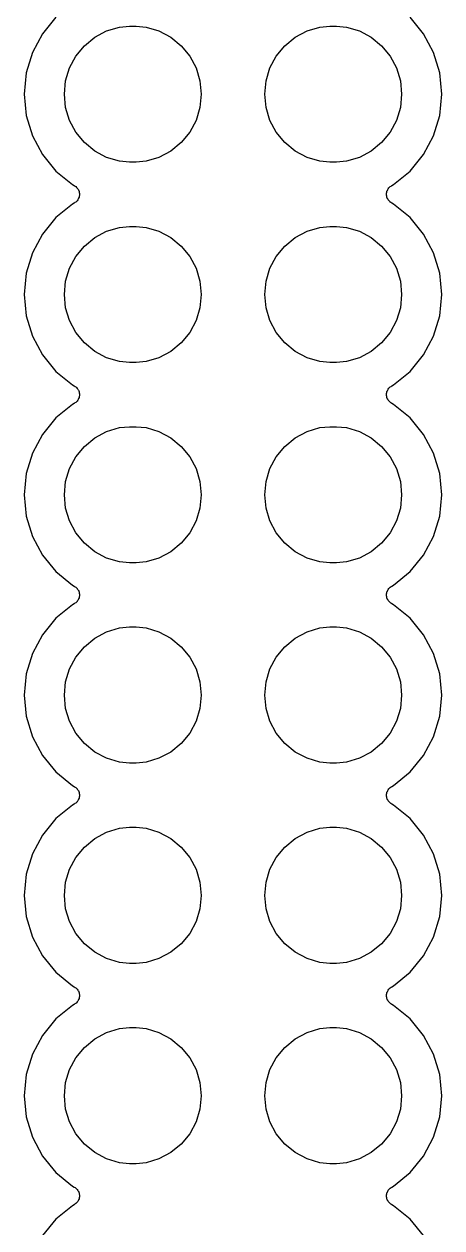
# Model space of a CAD drawing. Extents: x 1.79 to 9.66, y -5.89 to -1.5.
# Drawn here: x 4.634 to 4.842, y -3.764 to -3.163 of the extents above; entities that cross this region are included whole.
import ezdxf

# ---------------------------------------------------------------- set-up
doc = ezdxf.new("R2010")
doc.units = 0
doc.header["$MEASUREMENT"] = 0
doc.layers.add('BLACK', color=7, linetype='CONTINUOUS')

msp = doc.modelspace()

# ---------------------------------------------------------------- linework, layer by layer
at = {"layer": 'BLACK', "linetype": 'CONTINUOUS'}
for p, q in [((4.64963, -3.15943), (4.64288, -3.16765)), ((4.83312, -3.16765), (4.82637, -3.15943)), ((4.66902, -3.16939), (4.67493, -3.16624)), ((4.67493, -3.16624), (4.68133, -3.16429)), ((4.68133, -3.16429), (4.68633, -3.1638)), ((4.68633, -3.1638), (4.68967, -3.1638)), ((4.68967, -3.1638), (4.69467, -3.16429)), ((4.69467, -3.16429), (4.70107, -3.16624)), ((4.70107, -3.16624), (4.70698, -3.16939)), ((4.76902, -3.16939), (4.77493, -3.16624)), ((4.77493, -3.16624), (4.78133, -3.16429)), ((4.78133, -3.16429), (4.78633, -3.1638)), ((4.78633, -3.1638), (4.78967, -3.1638)), ((4.78967, -3.1638), (4.79467, -3.16429)), ((4.79467, -3.16429), (4.80107, -3.16624)), ((4.80107, -3.16624), (4.80698, -3.16939)), ((4.64288, -3.16765), (4.63787, -3.17704)), ((4.66384, -3.17364), (4.66902, -3.16939)), ((4.70698, -3.16939), (4.71216, -3.17364)), ((4.76384, -3.17364), (4.76902, -3.16939)), ((4.80698, -3.16939), (4.81216, -3.17364)), ((4.83813, -3.17704), (4.83312, -3.16765)), ((4.63787, -3.17704), (4.63478, -3.18721)), ((4.65644, -3.18473), (4.65959, -3.17882)), ((4.65959, -3.17882), (4.66384, -3.17364)), ((4.71216, -3.17364), (4.71641, -3.17882)), ((4.71641, -3.17882), (4.71956, -3.18473)), ((4.75644, -3.18473), (4.75959, -3.17882)), ((4.75959, -3.17882), (4.76384, -3.17364)), ((4.81216, -3.17364), (4.81641, -3.17882)), ((4.81641, -3.17882), (4.81956, -3.18473)), ((4.84122, -3.18721), (4.83813, -3.17704)), ((4.65449, -3.19113), (4.65644, -3.18473)), ((4.71956, -3.18473), (4.72151, -3.19113)), ((4.75449, -3.19113), (4.75644, -3.18473)), ((4.81956, -3.18473), (4.82151, -3.19113)), ((4.63478, -3.18721), (4.63374, -3.1978)), ((4.65384, -3.1978), (4.65449, -3.19113)), ((4.72151, -3.19113), (4.72216, -3.1978)), ((4.75384, -3.1978), (4.75449, -3.19113)), ((4.82151, -3.19113), (4.82216, -3.1978)), ((4.84226, -3.1978), (4.84122, -3.18721)), ((4.63374, -3.1978), (4.63478, -3.20839)), ((4.65449, -3.20447), (4.65384, -3.1978)), ((4.72216, -3.1978), (4.72151, -3.20447)), ((4.75449, -3.20447), (4.75384, -3.1978)), ((4.82216, -3.1978), (4.82151, -3.20447)), ((4.84122, -3.20839), (4.84226, -3.1978)), ((4.63478, -3.20839), (4.63787, -3.21856)), ((4.65644, -3.21087), (4.65449, -3.20447)), ((4.72151, -3.20447), (4.71956, -3.21087)), ((4.75644, -3.21087), (4.75449, -3.20447)), ((4.82151, -3.20447), (4.81956, -3.21087)), ((4.83813, -3.21856), (4.84122, -3.20839)), ((4.65959, -3.21678), (4.65644, -3.21087)), ((4.71956, -3.21087), (4.71641, -3.21678)), ((4.75959, -3.21678), (4.75644, -3.21087)), ((4.81956, -3.21087), (4.81641, -3.21678)), ((4.63787, -3.21856), (4.64288, -3.22795)), ((4.66384, -3.22196), (4.65959, -3.21678)), ((4.71641, -3.21678), (4.71216, -3.22196)), ((4.76384, -3.22196), (4.75959, -3.21678)), ((4.81641, -3.21678), (4.81216, -3.22196)), ((4.83312, -3.22795), (4.83813, -3.21856)), ((4.66902, -3.22621), (4.66384, -3.22196)), ((4.67493, -3.22936), (4.66902, -3.22621)), ((4.70698, -3.22621), (4.70107, -3.22936)), ((4.71216, -3.22196), (4.70698, -3.22621)), ((4.76902, -3.22621), (4.76384, -3.22196)), ((4.77493, -3.22936), (4.76902, -3.22621)), ((4.80698, -3.22621), (4.80107, -3.22936)), ((4.81216, -3.22196), (4.80698, -3.22621)), ((4.64288, -3.22795), (4.64963, -3.23617)), ((4.68133, -3.23131), (4.67493, -3.22936)), ((4.68633, -3.2318), (4.68133, -3.23131)), ((4.68967, -3.2318), (4.68633, -3.2318)), ((4.69467, -3.23131), (4.68967, -3.2318)), ((4.70107, -3.22936), (4.69467, -3.23131)), ((4.78133, -3.23131), (4.77493, -3.22936)), ((4.78633, -3.2318), (4.78133, -3.23131)), ((4.78967, -3.2318), (4.78633, -3.2318)), ((4.79467, -3.23131), (4.78967, -3.2318)), ((4.80107, -3.22936), (4.79467, -3.23131)), ((4.82637, -3.23617), (4.83312, -3.22795)), ((4.64963, -3.23617), (4.65785, -3.24292)), ((4.81815, -3.24292), (4.82637, -3.23617)), ((4.65785, -3.24292), (4.65874, -3.24339)), ((4.65874, -3.24339), (4.65878, -3.24341)), ((4.65878, -3.24341), (4.65878, -3.24341)), ((4.65878, -3.24341), (4.65878, -3.24341)), ((4.65878, -3.24341), (4.6588, -3.24342)), ((4.6588, -3.24342), (4.6592, -3.2437)), ((4.6592, -3.2437), (4.65959, -3.24396)), ((4.65959, -3.24396), (4.6596, -3.24397)), ((4.6596, -3.24397), (4.65961, -3.24398)), ((4.65961, -3.24398), (4.65994, -3.24432)), ((4.65994, -3.24432), (4.66027, -3.24466)), ((4.66027, -3.24466), (4.66028, -3.24467)), ((4.66028, -3.24467), (4.66029, -3.24468)), ((4.66029, -3.24468), (4.66054, -3.24507)), ((4.66054, -3.24507), (4.66081, -3.24547)), ((4.81522, -3.24541), (4.81549, -3.24502)), ((4.81549, -3.24502), (4.81576, -3.24462)), ((4.81576, -3.24461), (4.81577, -3.2446)), ((4.81576, -3.24462), (4.81576, -3.24461)), ((4.81577, -3.2446), (4.81611, -3.24427)), ((4.81611, -3.24427), (4.81645, -3.24393)), ((4.81645, -3.24393), (4.81646, -3.24393)), ((4.81646, -3.24392), (4.81686, -3.24366)), ((4.81646, -3.24393), (4.81646, -3.24392)), ((4.81686, -3.24366), (4.81726, -3.24339)), ((4.81726, -3.24339), (4.81815, -3.24292)), ((4.66023, -3.251), (4.65988, -3.25134)), ((4.66024, -3.25099), (4.66023, -3.251)), ((4.66051, -3.25059), (4.66024, -3.25098)), ((4.66024, -3.25098), (4.66024, -3.25099)), ((4.66078, -3.25019), (4.66051, -3.25059)), ((4.66079, -3.25017), (4.66078, -3.25018)), ((4.66078, -3.25018), (4.66078, -3.25019)), ((4.66097, -3.24973), (4.66079, -3.25017)), ((4.66081, -3.24547), (4.66081, -3.24548)), ((4.66081, -3.24548), (4.66082, -3.24549)), ((4.66082, -3.24549), (4.661, -3.24593)), ((4.66116, -3.24929), (4.66097, -3.24973)), ((4.661, -3.24593), (4.66118, -3.24638)), ((4.66126, -3.2488), (4.66116, -3.24927)), ((4.66116, -3.24927), (4.66116, -3.24928)), ((4.66116, -3.24928), (4.66116, -3.24929)), ((4.66118, -3.24638), (4.66118, -3.24639)), ((4.66118, -3.24639), (4.66118, -3.2464)), ((4.66118, -3.2464), (4.66127, -3.24686)), ((4.66135, -3.24833), (4.66126, -3.2488)), ((4.66127, -3.24686), (4.66136, -3.24734)), ((4.66136, -3.24832), (4.66135, -3.24833)), ((4.66136, -3.24734), (4.66136, -3.24735)), ((4.66136, -3.24735), (4.66136, -3.24736)), ((4.66136, -3.24736), (4.66136, -3.24784)), ((4.66136, -3.24784), (4.66136, -3.24831)), ((4.66136, -3.24831), (4.66136, -3.24832)), ((4.81464, -3.24728), (4.81465, -3.24727)), ((4.81464, -3.24729), (4.81464, -3.24728)), ((4.81464, -3.24776), (4.81464, -3.24729)), ((4.81464, -3.24824), (4.81464, -3.24776)), ((4.81464, -3.24825), (4.81464, -3.24824)), ((4.81464, -3.24826), (4.81464, -3.24825)), ((4.81473, -3.24873), (4.81464, -3.24826)), ((4.81465, -3.24727), (4.81474, -3.2468)), ((4.81482, -3.2492), (4.81473, -3.24873)), ((4.81474, -3.2468), (4.81484, -3.24633)), ((4.81482, -3.24921), (4.81482, -3.2492)), ((4.81482, -3.24922), (4.81482, -3.24921)), ((4.815, -3.24966), (4.81482, -3.24922)), ((4.81484, -3.24631), (4.81503, -3.24588)), ((4.81484, -3.24632), (4.81484, -3.24631)), ((4.81484, -3.24633), (4.81484, -3.24632)), ((4.81518, -3.25011), (4.815, -3.24966)), ((4.81503, -3.24588), (4.81521, -3.24543)), ((4.81519, -3.25012), (4.81518, -3.25011)), ((4.81519, -3.25013), (4.81519, -3.25012)), ((4.81545, -3.25052), (4.81519, -3.25013)), ((4.81521, -3.24543), (4.81522, -3.24542)), ((4.81522, -3.24542), (4.81522, -3.24541)), ((4.81571, -3.25092), (4.81545, -3.25052)), ((4.81572, -3.25093), (4.81571, -3.25092)), ((4.81573, -3.25094), (4.81572, -3.25093)), ((4.81606, -3.25128), (4.81573, -3.25094)), ((4.65785, -3.25268), (4.64963, -3.25943)), ((4.65874, -3.25221), (4.65785, -3.25268)), ((4.65913, -3.25195), (4.65874, -3.25221)), ((4.65954, -3.25168), (4.65913, -3.25195)), ((4.65955, -3.25167), (4.65954, -3.25167)), ((4.65954, -3.25167), (4.65954, -3.25168)), ((4.65988, -3.25134), (4.65955, -3.25167)), ((4.81639, -3.25162), (4.81606, -3.25128)), ((4.8164, -3.25163), (4.81639, -3.25162)), ((4.81641, -3.25164), (4.8164, -3.25163)), ((4.8168, -3.25191), (4.81641, -3.25164)), ((4.8172, -3.25218), (4.8168, -3.25191)), ((4.81722, -3.25219), (4.8172, -3.25218)), ((4.81726, -3.25221), (4.81722, -3.25219)), ((4.81722, -3.25219), (4.81722, -3.25219)), ((4.81722, -3.25219), (4.81722, -3.25219)), ((4.81815, -3.25268), (4.81726, -3.25221)), ((4.82637, -3.25943), (4.81815, -3.25268)), ((4.64963, -3.25943), (4.64288, -3.26765)), ((4.83312, -3.26765), (4.82637, -3.25943)), ((4.64288, -3.26765), (4.63787, -3.27704)), ((4.66902, -3.26939), (4.67493, -3.26624)), ((4.67493, -3.26624), (4.68133, -3.26429)), ((4.68133, -3.26429), (4.68633, -3.2638)), ((4.68633, -3.2638), (4.68967, -3.2638)), ((4.68967, -3.2638), (4.69467, -3.26429)), ((4.69467, -3.26429), (4.70107, -3.26624)), ((4.70107, -3.26624), (4.70698, -3.26939)), ((4.76902, -3.26939), (4.77493, -3.26624)), ((4.77493, -3.26624), (4.78133, -3.26429)), ((4.78133, -3.26429), (4.78633, -3.2638)), ((4.78633, -3.2638), (4.78967, -3.2638)), ((4.78967, -3.2638), (4.79467, -3.26429)), ((4.79467, -3.26429), (4.80107, -3.26624)), ((4.80107, -3.26624), (4.80698, -3.26939)), ((4.83813, -3.27704), (4.83312, -3.26765)), ((4.65959, -3.27882), (4.66384, -3.27364)), ((4.66384, -3.27364), (4.66902, -3.26939)), ((4.70698, -3.26939), (4.71216, -3.27364)), ((4.71216, -3.27364), (4.71641, -3.27882)), ((4.75959, -3.27882), (4.76384, -3.27364)), ((4.76384, -3.27364), (4.76902, -3.26939)), ((4.80698, -3.26939), (4.81216, -3.27364)), ((4.81216, -3.27364), (4.81641, -3.27882)), ((4.63787, -3.27704), (4.63478, -3.28721)), ((4.65644, -3.28473), (4.65959, -3.27882)), ((4.71641, -3.27882), (4.71956, -3.28473)), ((4.75644, -3.28473), (4.75959, -3.27882)), ((4.81641, -3.27882), (4.81956, -3.28473)), ((4.84122, -3.28721), (4.83813, -3.27704)), ((4.63478, -3.28721), (4.63374, -3.2978)), ((4.65449, -3.29113), (4.65644, -3.28473)), ((4.71956, -3.28473), (4.72151, -3.29113)), ((4.75449, -3.29113), (4.75644, -3.28473)), ((4.81956, -3.28473), (4.82151, -3.29113)), ((4.84226, -3.2978), (4.84122, -3.28721)), ((4.65384, -3.2978), (4.65449, -3.29113)), ((4.72151, -3.29113), (4.72216, -3.2978)), ((4.75384, -3.2978), (4.75449, -3.29113)), ((4.82151, -3.29113), (4.82216, -3.2978)), ((4.63374, -3.2978), (4.63478, -3.30839)), ((4.65449, -3.30447), (4.65384, -3.2978)), ((4.72216, -3.2978), (4.72151, -3.30447)), ((4.75449, -3.30447), (4.75384, -3.2978)), ((4.82216, -3.2978), (4.82151, -3.30447)), ((4.84122, -3.30839), (4.84226, -3.2978)), ((4.65644, -3.31087), (4.65449, -3.30447)), ((4.72151, -3.30447), (4.71956, -3.31087)), ((4.75644, -3.31087), (4.75449, -3.30447)), ((4.82151, -3.30447), (4.81956, -3.31087)), ((4.63478, -3.30839), (4.63787, -3.31856)), ((4.65959, -3.31678), (4.65644, -3.31087)), ((4.71956, -3.31087), (4.71641, -3.31678)), ((4.75959, -3.31678), (4.75644, -3.31087)), ((4.81956, -3.31087), (4.81641, -3.31678)), ((4.83813, -3.31856), (4.84122, -3.30839)), ((4.66384, -3.32196), (4.65959, -3.31678)), ((4.71641, -3.31678), (4.71216, -3.32196)), ((4.76384, -3.32196), (4.75959, -3.31678)), ((4.81641, -3.31678), (4.81216, -3.32196)), ((4.63787, -3.31856), (4.64288, -3.32795)), ((4.66902, -3.32621), (4.66384, -3.32196)), ((4.71216, -3.32196), (4.70698, -3.32621)), ((4.76902, -3.32621), (4.76384, -3.32196)), ((4.81216, -3.32196), (4.80698, -3.32621)), ((4.83312, -3.32795), (4.83813, -3.31856)), ((4.64288, -3.32795), (4.64963, -3.33617)), ((4.67493, -3.32936), (4.66902, -3.32621)), ((4.68133, -3.33131), (4.67493, -3.32936)), ((4.70107, -3.32936), (4.69467, -3.33131)), ((4.70698, -3.32621), (4.70107, -3.32936)), ((4.77493, -3.32936), (4.76902, -3.32621)), ((4.78133, -3.33131), (4.77493, -3.32936)), ((4.80107, -3.32936), (4.79467, -3.33131)), ((4.80698, -3.32621), (4.80107, -3.32936)), ((4.82637, -3.33617), (4.83312, -3.32795)), ((4.68633, -3.3318), (4.68133, -3.33131)), ((4.68967, -3.3318), (4.68633, -3.3318)), ((4.69467, -3.33131), (4.68967, -3.3318)), ((4.78633, -3.3318), (4.78133, -3.33131)), ((4.78967, -3.3318), (4.78633, -3.3318)), ((4.79467, -3.33131), (4.78967, -3.3318)), ((4.64963, -3.33617), (4.65785, -3.34292)), ((4.81815, -3.34292), (4.82637, -3.33617)), ((4.65785, -3.34292), (4.65874, -3.34339)), ((4.65874, -3.34339), (4.65878, -3.34341)), ((4.65878, -3.34341), (4.65878, -3.34341)), ((4.65878, -3.34341), (4.65878, -3.34341)), ((4.65878, -3.34341), (4.6588, -3.34342)), ((4.6588, -3.34342), (4.6592, -3.3437)), ((4.6592, -3.3437), (4.65959, -3.34396)), ((4.65959, -3.34396), (4.6596, -3.34397)), ((4.6596, -3.34397), (4.65961, -3.34398)), ((4.65961, -3.34398), (4.65994, -3.34432)), ((4.65994, -3.34432), (4.66027, -3.34466)), ((4.66027, -3.34466), (4.66028, -3.34467)), ((4.66028, -3.34467), (4.66029, -3.34468)), ((4.66029, -3.34468), (4.66054, -3.34507)), ((4.66054, -3.34507), (4.66081, -3.34547)), ((4.66081, -3.34547), (4.66081, -3.34548)), ((4.66081, -3.34548), (4.66082, -3.34549)), ((4.66082, -3.34549), (4.661, -3.34593)), ((4.661, -3.34593), (4.66118, -3.34638)), ((4.66118, -3.34638), (4.66118, -3.34639)), ((4.66118, -3.34639), (4.66118, -3.3464)), ((4.66118, -3.3464), (4.66127, -3.34687)), ((4.66127, -3.34687), (4.66136, -3.34734)), ((4.66136, -3.34734), (4.66136, -3.34735)), ((4.66136, -3.34735), (4.66136, -3.34736)), ((4.66136, -3.34736), (4.66136, -3.34784)), ((4.81464, -3.34728), (4.81465, -3.34727)), ((4.81464, -3.34729), (4.81464, -3.34728)), ((4.81464, -3.34777), (4.81464, -3.34729)), ((4.81465, -3.34727), (4.81474, -3.3468)), ((4.81474, -3.3468), (4.81484, -3.34633)), ((4.81484, -3.34631), (4.81503, -3.34588)), ((4.81484, -3.34632), (4.81484, -3.34631)), ((4.81484, -3.34633), (4.81484, -3.34632)), ((4.81503, -3.34588), (4.81521, -3.34543)), ((4.81521, -3.34543), (4.81522, -3.34542)), ((4.81522, -3.34541), (4.81549, -3.34502)), ((4.81522, -3.34542), (4.81522, -3.34541)), ((4.81549, -3.34502), (4.81576, -3.34462)), ((4.81576, -3.34461), (4.81577, -3.3446)), ((4.81576, -3.34462), (4.81576, -3.34461)), ((4.81577, -3.3446), (4.81611, -3.34427)), ((4.81611, -3.34427), (4.81645, -3.34393)), ((4.81645, -3.34393), (4.81646, -3.34393)), ((4.81646, -3.34392), (4.81686, -3.34366)), ((4.81646, -3.34393), (4.81646, -3.34392)), ((4.81686, -3.34366), (4.81726, -3.34339)), ((4.81726, -3.34339), (4.81815, -3.34292)), ((4.65785, -3.35268), (4.64963, -3.35943)), ((4.65874, -3.35221), (4.65785, -3.35268)), ((4.65913, -3.35195), (4.65874, -3.35221)), ((4.65954, -3.35168), (4.65913, -3.35195)), ((4.65955, -3.35167), (4.65954, -3.35167)), ((4.65954, -3.35167), (4.65954, -3.35168)), ((4.65988, -3.35134), (4.65955, -3.35167)), ((4.66023, -3.351), (4.65988, -3.35134)), ((4.66024, -3.35099), (4.66023, -3.351)), ((4.66051, -3.35058), (4.66024, -3.35098)), ((4.66024, -3.35098), (4.66024, -3.35099)), ((4.66078, -3.35019), (4.66051, -3.35058)), ((4.66079, -3.35017), (4.66078, -3.35018)), ((4.66078, -3.35018), (4.66078, -3.35019)), ((4.66097, -3.34972), (4.66079, -3.35017)), ((4.66116, -3.34929), (4.66097, -3.34972)), ((4.66126, -3.3488), (4.66116, -3.34927)), ((4.66116, -3.34927), (4.66116, -3.34928)), ((4.66116, -3.34928), (4.66116, -3.34929)), ((4.66135, -3.34833), (4.66126, -3.3488)), ((4.66136, -3.34832), (4.66135, -3.34833)), ((4.66136, -3.34784), (4.66136, -3.34831)), ((4.66136, -3.34831), (4.66136, -3.34832)), ((4.81464, -3.34824), (4.81464, -3.34777)), ((4.81464, -3.34825), (4.81464, -3.34824)), ((4.81464, -3.34826), (4.81464, -3.34825)), ((4.81473, -3.34873), (4.81464, -3.34826)), ((4.81482, -3.3492), (4.81473, -3.34873)), ((4.81482, -3.34921), (4.81482, -3.3492)), ((4.81482, -3.34922), (4.81482, -3.34921)), ((4.815, -3.34966), (4.81482, -3.34922)), ((4.81518, -3.35011), (4.815, -3.34966)), ((4.81519, -3.35012), (4.81518, -3.35011)), ((4.81519, -3.35013), (4.81519, -3.35012)), ((4.81545, -3.35052), (4.81519, -3.35013)), ((4.81571, -3.35092), (4.81545, -3.35052)), ((4.81572, -3.35093), (4.81571, -3.35092)), ((4.81573, -3.35094), (4.81572, -3.35093)), ((4.81606, -3.35128), (4.81573, -3.35094)), ((4.81639, -3.35162), (4.81606, -3.35128)), ((4.8164, -3.35163), (4.81639, -3.35162)), ((4.81641, -3.35164), (4.8164, -3.35163)), ((4.8168, -3.35191), (4.81641, -3.35164)), ((4.8172, -3.35218), (4.8168, -3.35191)), ((4.81722, -3.35219), (4.8172, -3.35218)), ((4.81726, -3.35221), (4.81722, -3.35219)), ((4.81722, -3.35219), (4.81722, -3.35219)), ((4.81722, -3.35219), (4.81722, -3.35219)), ((4.81815, -3.35268), (4.81726, -3.35221)), ((4.82637, -3.35943), (4.81815, -3.35268)), ((4.64963, -3.35943), (4.64288, -3.36765)), ((4.83312, -3.36765), (4.82637, -3.35943)), ((4.67493, -3.36624), (4.68133, -3.36429)), ((4.68133, -3.36429), (4.68633, -3.3638)), ((4.68633, -3.3638), (4.68967, -3.3638)), ((4.68967, -3.3638), (4.69467, -3.36429)), ((4.69467, -3.36429), (4.70107, -3.36624)), ((4.77493, -3.36624), (4.78133, -3.36429)), ((4.78133, -3.36429), (4.78633, -3.3638)), ((4.78633, -3.3638), (4.78967, -3.3638)), ((4.78967, -3.3638), (4.79467, -3.36429)), ((4.79467, -3.36429), (4.80107, -3.36624)), ((4.64288, -3.36765), (4.63787, -3.37704)), ((4.66384, -3.37364), (4.66902, -3.36939)), ((4.66902, -3.36939), (4.67493, -3.36624)), ((4.70107, -3.36624), (4.70698, -3.36939)), ((4.70698, -3.36939), (4.71216, -3.37364)), ((4.76384, -3.37364), (4.76902, -3.36939)), ((4.76902, -3.36939), (4.77493, -3.36624)), ((4.80107, -3.36624), (4.80698, -3.36939)), ((4.80698, -3.36939), (4.81216, -3.37364)), ((4.83813, -3.37704), (4.83312, -3.36765)), ((4.63787, -3.37704), (4.63478, -3.38721)), ((4.65959, -3.37882), (4.66384, -3.37364)), ((4.71216, -3.37364), (4.71641, -3.37882)), ((4.75959, -3.37882), (4.76384, -3.37364)), ((4.81216, -3.37364), (4.81641, -3.37882)), ((4.84122, -3.38721), (4.83813, -3.37704)), ((4.65644, -3.38473), (4.65959, -3.37882)), ((4.71641, -3.37882), (4.71956, -3.38473)), ((4.75644, -3.38473), (4.75959, -3.37882)), ((4.81641, -3.37882), (4.81956, -3.38473)), ((4.63478, -3.38721), (4.63374, -3.3978)), ((4.65449, -3.39113), (4.65644, -3.38473)), ((4.71956, -3.38473), (4.72151, -3.39113)), ((4.75449, -3.39113), (4.75644, -3.38473)), ((4.81956, -3.38473), (4.82151, -3.39113)), ((4.84226, -3.3978), (4.84122, -3.38721)), ((4.65384, -3.3978), (4.65449, -3.39113)), ((4.72151, -3.39113), (4.72216, -3.3978)), ((4.75384, -3.3978), (4.75449, -3.39113)), ((4.82151, -3.39113), (4.82216, -3.3978)), ((4.63374, -3.3978), (4.63478, -3.40839)), ((4.65449, -3.40447), (4.65384, -3.3978)), ((4.72216, -3.3978), (4.72151, -3.40447)), ((4.75449, -3.40447), (4.75384, -3.3978)), ((4.82216, -3.3978), (4.82151, -3.40447)), ((4.84122, -3.40839), (4.84226, -3.3978)), ((4.65644, -3.41087), (4.65449, -3.40447)), ((4.72151, -3.40447), (4.71956, -3.41087)), ((4.75644, -3.41087), (4.75449, -3.40447)), ((4.82151, -3.40447), (4.81956, -3.41087)), ((4.63478, -3.40839), (4.63787, -3.41856)), ((4.65959, -3.41678), (4.65644, -3.41087)), ((4.71956, -3.41087), (4.71641, -3.41678)), ((4.75959, -3.41678), (4.75644, -3.41087)), ((4.81956, -3.41087), (4.81641, -3.41678)), ((4.83813, -3.41856), (4.84122, -3.40839)), ((4.63787, -3.41856), (4.64288, -3.42795)), ((4.66384, -3.42196), (4.65959, -3.41678)), ((4.71641, -3.41678), (4.71216, -3.42196)), ((4.76384, -3.42196), (4.75959, -3.41678)), ((4.81641, -3.41678), (4.81216, -3.42196)), ((4.83312, -3.42795), (4.83813, -3.41856)), ((4.66902, -3.42621), (4.66384, -3.42196)), ((4.71216, -3.42196), (4.70698, -3.42621)), ((4.76902, -3.42621), (4.76384, -3.42196)), ((4.81216, -3.42196), (4.80698, -3.42621)), ((4.64288, -3.42795), (4.64963, -3.43617)), ((4.67493, -3.42936), (4.66902, -3.42621)), ((4.68133, -3.43131), (4.67493, -3.42936)), ((4.68633, -3.4318), (4.68133, -3.43131)), ((4.69467, -3.43131), (4.68967, -3.4318)), ((4.70107, -3.42936), (4.69467, -3.43131)), ((4.70698, -3.42621), (4.70107, -3.42936)), ((4.77493, -3.42936), (4.76902, -3.42621)), ((4.78133, -3.43131), (4.77493, -3.42936)), ((4.78633, -3.4318), (4.78133, -3.43131)), ((4.79467, -3.43131), (4.78967, -3.4318)), ((4.80107, -3.42936), (4.79467, -3.43131)), ((4.80698, -3.42621), (4.80107, -3.42936)), ((4.82637, -3.43617), (4.83312, -3.42795)), ((4.64963, -3.43617), (4.65785, -3.44292)), ((4.68967, -3.4318), (4.68633, -3.4318)), ((4.78967, -3.4318), (4.78633, -3.4318)), ((4.81815, -3.44292), (4.82637, -3.43617)), ((4.65785, -3.44292), (4.65874, -3.44339)), ((4.65874, -3.44339), (4.65878, -3.44341)), ((4.65878, -3.44341), (4.65878, -3.44341)), ((4.65878, -3.44341), (4.65878, -3.44341)), ((4.65878, -3.44341), (4.6588, -3.44342)), ((4.6588, -3.44342), (4.6592, -3.4437)), ((4.81686, -3.44366), (4.81726, -3.44339)), ((4.81726, -3.44339), (4.81815, -3.44292)), ((4.6592, -3.4437), (4.65959, -3.44396)), ((4.65959, -3.44396), (4.6596, -3.44397)), ((4.6596, -3.44397), (4.65961, -3.44398)), ((4.65961, -3.44398), (4.65994, -3.44432)), ((4.65994, -3.44432), (4.66027, -3.44466)), ((4.66027, -3.44466), (4.66028, -3.44467)), ((4.66028, -3.44467), (4.66029, -3.44468)), ((4.66029, -3.44468), (4.66054, -3.44507)), ((4.66054, -3.44507), (4.66081, -3.44547)), ((4.66081, -3.44547), (4.66081, -3.44548)), ((4.66081, -3.44548), (4.66082, -3.44549)), ((4.66082, -3.44549), (4.661, -3.44593)), ((4.66116, -3.44929), (4.66097, -3.44973)), ((4.661, -3.44593), (4.66118, -3.44638)), ((4.66126, -3.4488), (4.66116, -3.44927)), ((4.66116, -3.44927), (4.66116, -3.44928)), ((4.66116, -3.44928), (4.66116, -3.44929)), ((4.66118, -3.44638), (4.66118, -3.44639)), ((4.66118, -3.44639), (4.66118, -3.4464)), ((4.66118, -3.4464), (4.66127, -3.44687)), ((4.66135, -3.44833), (4.66126, -3.4488)), ((4.66127, -3.44687), (4.66136, -3.44734)), ((4.66136, -3.44832), (4.66135, -3.44833)), ((4.66136, -3.44734), (4.66136, -3.44735)), ((4.66136, -3.44735), (4.66136, -3.44736)), ((4.66136, -3.44736), (4.66136, -3.44784)), ((4.66136, -3.44784), (4.66136, -3.44831)), ((4.66136, -3.44831), (4.66136, -3.44832)), ((4.81464, -3.44728), (4.81465, -3.44727)), ((4.81464, -3.44729), (4.81464, -3.44728)), ((4.81464, -3.44777), (4.81464, -3.44729)), ((4.81464, -3.44824), (4.81464, -3.44777)), ((4.81464, -3.44825), (4.81464, -3.44824)), ((4.81464, -3.44826), (4.81464, -3.44825)), ((4.81473, -3.44873), (4.81464, -3.44826)), ((4.81465, -3.44727), (4.81474, -3.4468)), ((4.81482, -3.4492), (4.81473, -3.44873)), ((4.81474, -3.4468), (4.81484, -3.44633)), ((4.81482, -3.44921), (4.81482, -3.4492)), ((4.81482, -3.44922), (4.81482, -3.44921)), ((4.815, -3.44966), (4.81482, -3.44922)), ((4.81484, -3.44631), (4.81503, -3.44588)), ((4.81484, -3.44632), (4.81484, -3.44631)), ((4.81484, -3.44633), (4.81484, -3.44632)), ((4.81503, -3.44588), (4.81521, -3.44543)), ((4.81521, -3.44543), (4.81522, -3.44542)), ((4.81522, -3.44541), (4.81549, -3.44502)), ((4.81522, -3.44542), (4.81522, -3.44541)), ((4.81549, -3.44502), (4.81576, -3.44462)), ((4.81576, -3.44461), (4.81577, -3.4446)), ((4.81576, -3.44462), (4.81576, -3.44461)), ((4.81577, -3.4446), (4.81611, -3.44427)), ((4.81611, -3.44427), (4.81645, -3.44393)), ((4.81645, -3.44393), (4.81646, -3.44393)), ((4.81646, -3.44392), (4.81686, -3.44366)), ((4.81646, -3.44393), (4.81646, -3.44392)), ((4.65785, -3.45268), (4.64963, -3.45943)), ((4.65874, -3.45221), (4.65785, -3.45268)), ((4.65913, -3.45195), (4.65874, -3.45221)), ((4.65954, -3.45168), (4.65913, -3.45195)), ((4.65955, -3.45167), (4.65954, -3.45167)), ((4.65954, -3.45167), (4.65954, -3.45168)), ((4.65988, -3.45134), (4.65955, -3.45167)), ((4.66023, -3.451), (4.65988, -3.45134)), ((4.66024, -3.45099), (4.66023, -3.451)), ((4.66051, -3.45059), (4.66024, -3.45098)), ((4.66024, -3.45098), (4.66024, -3.45099)), ((4.66078, -3.45019), (4.66051, -3.45059)), ((4.66079, -3.45017), (4.66078, -3.45018)), ((4.66078, -3.45018), (4.66078, -3.45019)), ((4.66097, -3.44973), (4.66079, -3.45017)), ((4.81518, -3.45011), (4.815, -3.44966)), ((4.81519, -3.45012), (4.81518, -3.45011)), ((4.81519, -3.45013), (4.81519, -3.45012)), ((4.81545, -3.45052), (4.81519, -3.45013)), ((4.81571, -3.45092), (4.81545, -3.45052)), ((4.81572, -3.45093), (4.81571, -3.45092)), ((4.81573, -3.45094), (4.81572, -3.45093)), ((4.81606, -3.45128), (4.81573, -3.45094)), ((4.81639, -3.45162), (4.81606, -3.45128)), ((4.8164, -3.45163), (4.81639, -3.45162)), ((4.81641, -3.45164), (4.8164, -3.45163)), ((4.8168, -3.45191), (4.81641, -3.45164)), ((4.8172, -3.45218), (4.8168, -3.45191)), ((4.81722, -3.45219), (4.8172, -3.45218)), ((4.81726, -3.45221), (4.81722, -3.45219)), ((4.81722, -3.45219), (4.81722, -3.45219)), ((4.81722, -3.45219), (4.81722, -3.45219)), ((4.81815, -3.45268), (4.81726, -3.45221)), ((4.82637, -3.45943), (4.81815, -3.45268)), ((4.64963, -3.45943), (4.64288, -3.46765)), ((4.83312, -3.46765), (4.82637, -3.45943)), ((4.66902, -3.46939), (4.67493, -3.46624)), ((4.67493, -3.46624), (4.68133, -3.46429)), ((4.68133, -3.46429), (4.68633, -3.4638)), ((4.68633, -3.4638), (4.68967, -3.4638)), ((4.68967, -3.4638), (4.69467, -3.46429)), ((4.69467, -3.46429), (4.70107, -3.46624)), ((4.70107, -3.46624), (4.70698, -3.46939)), ((4.76902, -3.46939), (4.77493, -3.46624)), ((4.77493, -3.46624), (4.78133, -3.46429)), ((4.78133, -3.46429), (4.78633, -3.4638)), ((4.78633, -3.4638), (4.78967, -3.4638)), ((4.78967, -3.4638), (4.79467, -3.46429)), ((4.79467, -3.46429), (4.80107, -3.46624)), ((4.80107, -3.46624), (4.80698, -3.46939)), ((4.64288, -3.46765), (4.63787, -3.47704)), ((4.66384, -3.47364), (4.66902, -3.46939)), ((4.70698, -3.46939), (4.71216, -3.47364)), ((4.76384, -3.47364), (4.76902, -3.46939)), ((4.80698, -3.46939), (4.81216, -3.47364)), ((4.83813, -3.47704), (4.83312, -3.46765)), ((4.63787, -3.47704), (4.63478, -3.48721)), ((4.65644, -3.48473), (4.65959, -3.47882)), ((4.65959, -3.47882), (4.66384, -3.47364)), ((4.71216, -3.47364), (4.71641, -3.47882)), ((4.71641, -3.47882), (4.71956, -3.48473)), ((4.75644, -3.48473), (4.75959, -3.47882)), ((4.75959, -3.47882), (4.76384, -3.47364)), ((4.81216, -3.47364), (4.81641, -3.47882)), ((4.81641, -3.47882), (4.81956, -3.48473)), ((4.84122, -3.48721), (4.83813, -3.47704)), ((4.65449, -3.49113), (4.65644, -3.48473)), ((4.71956, -3.48473), (4.72151, -3.49113)), ((4.75449, -3.49113), (4.75644, -3.48473)), ((4.81956, -3.48473), (4.82151, -3.49113)), ((4.63478, -3.48721), (4.63374, -3.4978)), ((4.65384, -3.4978), (4.65449, -3.49113)), ((4.72151, -3.49113), (4.72216, -3.4978)), ((4.75384, -3.4978), (4.75449, -3.49113)), ((4.82151, -3.49113), (4.82216, -3.4978)), ((4.84226, -3.4978), (4.84122, -3.48721)), ((4.63374, -3.4978), (4.63478, -3.50839)), ((4.65449, -3.50447), (4.65384, -3.4978)), ((4.72216, -3.4978), (4.72151, -3.50447)), ((4.75449, -3.50447), (4.75384, -3.4978)), ((4.82216, -3.4978), (4.82151, -3.50447)), ((4.84122, -3.50839), (4.84226, -3.4978)), ((4.63478, -3.50839), (4.63787, -3.51856)), ((4.65644, -3.51087), (4.65449, -3.50447)), ((4.72151, -3.50447), (4.71956, -3.51087)), ((4.75644, -3.51087), (4.75449, -3.50447)), ((4.82151, -3.50447), (4.81956, -3.51087)), ((4.83813, -3.51856), (4.84122, -3.50839)), ((4.65959, -3.51678), (4.65644, -3.51087)), ((4.71956, -3.51087), (4.71641, -3.51678)), ((4.75959, -3.51678), (4.75644, -3.51087)), ((4.81956, -3.51087), (4.81641, -3.51678)), ((4.63787, -3.51856), (4.64288, -3.52795)), ((4.66384, -3.52196), (4.65959, -3.51678)), ((4.71641, -3.51678), (4.71216, -3.52196)), ((4.76384, -3.52196), (4.75959, -3.51678)), ((4.81641, -3.51678), (4.81216, -3.52196)), ((4.83312, -3.52795), (4.83813, -3.51856)), ((4.66902, -3.52621), (4.66384, -3.52196)), ((4.67493, -3.52936), (4.66902, -3.52621)), ((4.70698, -3.52621), (4.70107, -3.52936)), ((4.71216, -3.52196), (4.70698, -3.52621)), ((4.76902, -3.52621), (4.76384, -3.52196)), ((4.77493, -3.52936), (4.76902, -3.52621)), ((4.80698, -3.52621), (4.80107, -3.52936)), ((4.81216, -3.52196), (4.80698, -3.52621)), ((4.64288, -3.52795), (4.64963, -3.53617)), ((4.68133, -3.53131), (4.67493, -3.52936)), ((4.68633, -3.5318), (4.68133, -3.53131)), ((4.68967, -3.5318), (4.68633, -3.5318)), ((4.69467, -3.53131), (4.68967, -3.5318)), ((4.70107, -3.52936), (4.69467, -3.53131)), ((4.78133, -3.53131), (4.77493, -3.52936)), ((4.78633, -3.5318), (4.78133, -3.53131)), ((4.78967, -3.5318), (4.78633, -3.5318)), ((4.79467, -3.53131), (4.78967, -3.5318)), ((4.80107, -3.52936), (4.79467, -3.53131)), ((4.82637, -3.53617), (4.83312, -3.52795)), ((4.64963, -3.53617), (4.65785, -3.54292)), ((4.81815, -3.54292), (4.82637, -3.53617)), ((4.65785, -3.54292), (4.65874, -3.54339)), ((4.65874, -3.54339), (4.65878, -3.54341)), ((4.65878, -3.54341), (4.65878, -3.54341)), ((4.65878, -3.54341), (4.65878, -3.54341)), ((4.65878, -3.54341), (4.6588, -3.54342)), ((4.6588, -3.54342), (4.6592, -3.5437)), ((4.6592, -3.5437), (4.65959, -3.54396)), ((4.65959, -3.54396), (4.6596, -3.54397)), ((4.6596, -3.54397), (4.65961, -3.54398)), ((4.65961, -3.54398), (4.65994, -3.54432)), ((4.65994, -3.54432), (4.66027, -3.54466)), ((4.66027, -3.54466), (4.66028, -3.54467)), ((4.66028, -3.54467), (4.66029, -3.54468)), ((4.66029, -3.54468), (4.66054, -3.54507)), ((4.66054, -3.54507), (4.66081, -3.54547)), ((4.66081, -3.54547), (4.66081, -3.54548)), ((4.66081, -3.54548), (4.66082, -3.54549)), ((4.66082, -3.54549), (4.661, -3.54593)), ((4.81503, -3.54588), (4.81521, -3.54543)), ((4.81521, -3.54543), (4.81522, -3.54542)), ((4.81522, -3.54541), (4.81549, -3.54502)), ((4.81522, -3.54542), (4.81522, -3.54541)), ((4.81549, -3.54502), (4.81576, -3.54462)), ((4.81576, -3.54461), (4.81577, -3.5446)), ((4.81576, -3.54462), (4.81576, -3.54461)), ((4.81577, -3.5446), (4.81611, -3.54427)), ((4.81611, -3.54427), (4.81645, -3.54393)), ((4.81645, -3.54393), (4.81646, -3.54393)), ((4.81646, -3.54392), (4.81686, -3.54366)), ((4.81646, -3.54393), (4.81646, -3.54392)), ((4.81686, -3.54366), (4.81726, -3.54339)), ((4.81726, -3.54339), (4.81815, -3.54292)), ((4.65954, -3.55168), (4.65913, -3.55195)), ((4.65955, -3.55167), (4.65954, -3.55167)), ((4.65954, -3.55167), (4.65954, -3.55168)), ((4.65988, -3.55134), (4.65955, -3.55167)), ((4.66023, -3.551), (4.65988, -3.55134)), ((4.66024, -3.55099), (4.66023, -3.551)), ((4.66051, -3.55059), (4.66024, -3.55098)), ((4.66024, -3.55098), (4.66024, -3.55099)), ((4.66078, -3.55019), (4.66051, -3.55059)), ((4.66079, -3.55017), (4.66078, -3.55018)), ((4.66078, -3.55018), (4.66078, -3.55019)), ((4.66097, -3.54973), (4.66079, -3.55017)), ((4.66116, -3.54929), (4.66097, -3.54973)), ((4.661, -3.54593), (4.66118, -3.54638)), ((4.66126, -3.5488), (4.66116, -3.54927)), ((4.66116, -3.54927), (4.66116, -3.54928)), ((4.66116, -3.54928), (4.66116, -3.54929)), ((4.66118, -3.54638), (4.66118, -3.54639)), ((4.66118, -3.54639), (4.66118, -3.5464)), ((4.66118, -3.5464), (4.66127, -3.54687)), ((4.66135, -3.54833), (4.66126, -3.5488)), ((4.66127, -3.54687), (4.66136, -3.54734)), ((4.66136, -3.54832), (4.66135, -3.54833)), ((4.66136, -3.54734), (4.66136, -3.54735)), ((4.66136, -3.54735), (4.66136, -3.54736)), ((4.66136, -3.54736), (4.66136, -3.54784)), ((4.66136, -3.54784), (4.66136, -3.54831)), ((4.66136, -3.54831), (4.66136, -3.54832)), ((4.81464, -3.54728), (4.81465, -3.54727)), ((4.81464, -3.54729), (4.81464, -3.54728)), ((4.81464, -3.54777), (4.81464, -3.54729)), ((4.81464, -3.54824), (4.81464, -3.54777)), ((4.81464, -3.54825), (4.81464, -3.54824)), ((4.81464, -3.54826), (4.81464, -3.54825)), ((4.81473, -3.54873), (4.81464, -3.54826)), ((4.81465, -3.54727), (4.81474, -3.5468)), ((4.81482, -3.5492), (4.81473, -3.54873)), ((4.81474, -3.5468), (4.81484, -3.54633)), ((4.81482, -3.54921), (4.81482, -3.5492)), ((4.81482, -3.54922), (4.81482, -3.54921)), ((4.815, -3.54966), (4.81482, -3.54922)), ((4.81484, -3.54631), (4.81503, -3.54588)), ((4.81484, -3.54632), (4.81484, -3.54631)), ((4.81484, -3.54633), (4.81484, -3.54632)), ((4.81518, -3.55011), (4.815, -3.54966)), ((4.81519, -3.55012), (4.81518, -3.55011)), ((4.81519, -3.55013), (4.81519, -3.55012)), ((4.81545, -3.55052), (4.81519, -3.55013)), ((4.81571, -3.55092), (4.81545, -3.55052)), ((4.81572, -3.55093), (4.81571, -3.55092)), ((4.81573, -3.55094), (4.81572, -3.55093)), ((4.81606, -3.55128), (4.81573, -3.55094)), ((4.81639, -3.55162), (4.81606, -3.55128)), ((4.8164, -3.55163), (4.81639, -3.55162)), ((4.81641, -3.55164), (4.8164, -3.55163)), ((4.8168, -3.55191), (4.81641, -3.55164)), ((4.65785, -3.55268), (4.64963, -3.55943)), ((4.65874, -3.55221), (4.65785, -3.55268)), ((4.65913, -3.55195), (4.65874, -3.55221)), ((4.8172, -3.55218), (4.8168, -3.55191)), ((4.81722, -3.55219), (4.8172, -3.55218)), ((4.81726, -3.55221), (4.81722, -3.55219)), ((4.81722, -3.55219), (4.81722, -3.55219)), ((4.81722, -3.55219), (4.81722, -3.55219)), ((4.81815, -3.55268), (4.81726, -3.55221)), ((4.82637, -3.55943), (4.81815, -3.55268)), ((4.64963, -3.55943), (4.64288, -3.56765)), ((4.83312, -3.56765), (4.82637, -3.55943)), ((4.64288, -3.56765), (4.63787, -3.57704)), ((4.66384, -3.57364), (4.66902, -3.56939)), ((4.66902, -3.56939), (4.67493, -3.56624)), ((4.67493, -3.56624), (4.68133, -3.56429)), ((4.68133, -3.56429), (4.68633, -3.5638)), ((4.68633, -3.5638), (4.68967, -3.5638)), ((4.68967, -3.5638), (4.69467, -3.56429)), ((4.69467, -3.56429), (4.70107, -3.56624)), ((4.70107, -3.56624), (4.70698, -3.56939)), ((4.70698, -3.56939), (4.71216, -3.57364)), ((4.76384, -3.57364), (4.76902, -3.56939)), ((4.76902, -3.56939), (4.77493, -3.56624)), ((4.77493, -3.56624), (4.78133, -3.56429)), ((4.78133, -3.56429), (4.78633, -3.5638)), ((4.78633, -3.5638), (4.78967, -3.5638)), ((4.78967, -3.5638), (4.79467, -3.56429)), ((4.79467, -3.56429), (4.80107, -3.56624)), ((4.80107, -3.56624), (4.80698, -3.56939)), ((4.80698, -3.56939), (4.81216, -3.57364)), ((4.83813, -3.57704), (4.83312, -3.56765)), ((4.65959, -3.57882), (4.66384, -3.57364)), ((4.71216, -3.57364), (4.71641, -3.57882)), ((4.75959, -3.57882), (4.76384, -3.57364)), ((4.81216, -3.57364), (4.81641, -3.57882)), ((4.63787, -3.57704), (4.63478, -3.58721)), ((4.65644, -3.58473), (4.65959, -3.57882)), ((4.71641, -3.57882), (4.71956, -3.58473)), ((4.75644, -3.58473), (4.75959, -3.57882)), ((4.81641, -3.57882), (4.81956, -3.58473)), ((4.84122, -3.58721), (4.83813, -3.57704)), ((4.63478, -3.58721), (4.63374, -3.5978)), ((4.65449, -3.59113), (4.65644, -3.58473)), ((4.71956, -3.58473), (4.72151, -3.59113)), ((4.75449, -3.59113), (4.75644, -3.58473)), ((4.81956, -3.58473), (4.82151, -3.59113)), ((4.84226, -3.5978), (4.84122, -3.58721)), ((4.65384, -3.5978), (4.65449, -3.59113)), ((4.72151, -3.59113), (4.72216, -3.5978)), ((4.75384, -3.5978), (4.75449, -3.59113)), ((4.82151, -3.59113), (4.82216, -3.5978)), ((4.63374, -3.5978), (4.63478, -3.60839)), ((4.65449, -3.60447), (4.65384, -3.5978)), ((4.72216, -3.5978), (4.72151, -3.60447)), ((4.75449, -3.60447), (4.75384, -3.5978)), ((4.82216, -3.5978), (4.82151, -3.60447)), ((4.84122, -3.60839), (4.84226, -3.5978)), ((4.65644, -3.61087), (4.65449, -3.60447)), ((4.72151, -3.60447), (4.71956, -3.61087)), ((4.75644, -3.61087), (4.75449, -3.60447)), ((4.82151, -3.60447), (4.81956, -3.61087)), ((4.63478, -3.60839), (4.63787, -3.61856)), ((4.65959, -3.61678), (4.65644, -3.61087)), ((4.71956, -3.61087), (4.71641, -3.61678)), ((4.75959, -3.61678), (4.75644, -3.61087)), ((4.81956, -3.61087), (4.81641, -3.61678)), ((4.83813, -3.61856), (4.84122, -3.60839)), ((4.66384, -3.62196), (4.65959, -3.61678)), ((4.71641, -3.61678), (4.71216, -3.62196)), ((4.76384, -3.62196), (4.75959, -3.61678)), ((4.81641, -3.61678), (4.81216, -3.62196)), ((4.63787, -3.61856), (4.64288, -3.62795)), ((4.66902, -3.62621), (4.66384, -3.62196)), ((4.71216, -3.62196), (4.70698, -3.62621)), ((4.76902, -3.62621), (4.76384, -3.62196)), ((4.81216, -3.62196), (4.80698, -3.62621)), ((4.83312, -3.62795), (4.83813, -3.61856)), ((4.64288, -3.62795), (4.64963, -3.63617)), ((4.67493, -3.62936), (4.66902, -3.62621)), ((4.68133, -3.63131), (4.67493, -3.62936)), ((4.70107, -3.62936), (4.69467, -3.63131)), ((4.70698, -3.62621), (4.70107, -3.62936)), ((4.77493, -3.62936), (4.76902, -3.62621)), ((4.78133, -3.63131), (4.77493, -3.62936)), ((4.80107, -3.62936), (4.79467, -3.63131)), ((4.80698, -3.62621), (4.80107, -3.62936)), ((4.82637, -3.63617), (4.83312, -3.62795)), ((4.68633, -3.6318), (4.68133, -3.63131)), ((4.68967, -3.6318), (4.68633, -3.6318)), ((4.69467, -3.63131), (4.68967, -3.6318)), ((4.78633, -3.6318), (4.78133, -3.63131)), ((4.78967, -3.6318), (4.78633, -3.6318)), ((4.79467, -3.63131), (4.78967, -3.6318)), ((4.64963, -3.63617), (4.65785, -3.64292)), ((4.81815, -3.64292), (4.82637, -3.63617)), ((4.65785, -3.64292), (4.65874, -3.64339)), ((4.65874, -3.64339), (4.65878, -3.64341)), ((4.65878, -3.64341), (4.65878, -3.64341)), ((4.65878, -3.64341), (4.65878, -3.64341)), ((4.65878, -3.64341), (4.6588, -3.64342)), ((4.6588, -3.64342), (4.6592, -3.6437)), ((4.6592, -3.6437), (4.65959, -3.64396)), ((4.65959, -3.64396), (4.6596, -3.64397)), ((4.6596, -3.64397), (4.65961, -3.64398)), ((4.65961, -3.64398), (4.65994, -3.64432)), ((4.65994, -3.64432), (4.66027, -3.64466)), ((4.66027, -3.64466), (4.66028, -3.64467)), ((4.66028, -3.64467), (4.66029, -3.64468)), ((4.66029, -3.64468), (4.66054, -3.64507)), ((4.66054, -3.64507), (4.66081, -3.64547)), ((4.66081, -3.64547), (4.66081, -3.64548)), ((4.66081, -3.64548), (4.66082, -3.64549)), ((4.66082, -3.64549), (4.661, -3.64593)), ((4.661, -3.64593), (4.66118, -3.64638)), ((4.66118, -3.64638), (4.66118, -3.64639)), ((4.66118, -3.64639), (4.66118, -3.6464)), ((4.66118, -3.6464), (4.66127, -3.64687)), ((4.66127, -3.64687), (4.66136, -3.64734)), ((4.66136, -3.64734), (4.66136, -3.64735)), ((4.66136, -3.64735), (4.66136, -3.64736)), ((4.66136, -3.64736), (4.66136, -3.64784)), ((4.66136, -3.64784), (4.66136, -3.64831)), ((4.81464, -3.64728), (4.81465, -3.64727)), ((4.81464, -3.64729), (4.81464, -3.64728)), ((4.81464, -3.64777), (4.81464, -3.64729)), ((4.81464, -3.64824), (4.81464, -3.64777)), ((4.81465, -3.64727), (4.81474, -3.6468)), ((4.81474, -3.6468), (4.81484, -3.64633)), ((4.81484, -3.64631), (4.81503, -3.64587)), ((4.81484, -3.64632), (4.81484, -3.64631)), ((4.81484, -3.64633), (4.81484, -3.64632)), ((4.81503, -3.64587), (4.81521, -3.64543)), ((4.81521, -3.64543), (4.81522, -3.64542)), ((4.81522, -3.64541), (4.81549, -3.64502)), ((4.81522, -3.64542), (4.81522, -3.64541)), ((4.81549, -3.64502), (4.81576, -3.64462)), ((4.81576, -3.64461), (4.81577, -3.6446)), ((4.81576, -3.64462), (4.81576, -3.64461)), ((4.81577, -3.6446), (4.81611, -3.64427)), ((4.81611, -3.64427), (4.81645, -3.64393)), ((4.81645, -3.64393), (4.81646, -3.64393)), ((4.81646, -3.64392), (4.81686, -3.64366)), ((4.81646, -3.64393), (4.81646, -3.64392)), ((4.81686, -3.64366), (4.81726, -3.64339)), ((4.81726, -3.64339), (4.81815, -3.64292)), ((4.65785, -3.65268), (4.64963, -3.65943)), ((4.65874, -3.65221), (4.65785, -3.65268)), ((4.65913, -3.65195), (4.65874, -3.65221)), ((4.65954, -3.65168), (4.65913, -3.65195)), ((4.65955, -3.65167), (4.65954, -3.65167)), ((4.65954, -3.65167), (4.65954, -3.65168)), ((4.65988, -3.65134), (4.65955, -3.65167)), ((4.66023, -3.651), (4.65988, -3.65134)), ((4.66024, -3.65099), (4.66023, -3.651)), ((4.66051, -3.65059), (4.66024, -3.65098)), ((4.66024, -3.65098), (4.66024, -3.65099)), ((4.66078, -3.65019), (4.66051, -3.65059)), ((4.66079, -3.65017), (4.66078, -3.65018)), ((4.66078, -3.65018), (4.66078, -3.65019)), ((4.66097, -3.64973), (4.66079, -3.65017)), ((4.66116, -3.64929), (4.66097, -3.64973)), ((4.66126, -3.6488), (4.66116, -3.64927)), ((4.66116, -3.64927), (4.66116, -3.64928)), ((4.66116, -3.64928), (4.66116, -3.64929)), ((4.66135, -3.64833), (4.66126, -3.6488)), ((4.66136, -3.64832), (4.66135, -3.64833)), ((4.66136, -3.64831), (4.66136, -3.64832)), ((4.81464, -3.64825), (4.81464, -3.64824)), ((4.81464, -3.64826), (4.81464, -3.64825)), ((4.81473, -3.64873), (4.81464, -3.64826)), ((4.81482, -3.6492), (4.81473, -3.64873)), ((4.81482, -3.64921), (4.81482, -3.6492)), ((4.81482, -3.64922), (4.81482, -3.64921)), ((4.815, -3.64966), (4.81482, -3.64922)), ((4.81518, -3.65011), (4.815, -3.64966)), ((4.81519, -3.65012), (4.81518, -3.65011)), ((4.81519, -3.65013), (4.81519, -3.65012)), ((4.81545, -3.65052), (4.81519, -3.65013)), ((4.81571, -3.65092), (4.81545, -3.65052)), ((4.81572, -3.65093), (4.81571, -3.65092)), ((4.81573, -3.65094), (4.81572, -3.65093)), ((4.81606, -3.65128), (4.81573, -3.65094)), ((4.81639, -3.65162), (4.81606, -3.65128)), ((4.8164, -3.65163), (4.81639, -3.65162)), ((4.81641, -3.65164), (4.8164, -3.65163)), ((4.8168, -3.6519), (4.81641, -3.65164)), ((4.8172, -3.65218), (4.8168, -3.6519)), ((4.81722, -3.65219), (4.8172, -3.65218)), ((4.81726, -3.65221), (4.81722, -3.65219)), ((4.81722, -3.65219), (4.81722, -3.65219)), ((4.81722, -3.65219), (4.81722, -3.65219)), ((4.81815, -3.65268), (4.81726, -3.65221)), ((4.82637, -3.65943), (4.81815, -3.65268)), ((4.64963, -3.65943), (4.64288, -3.66765)), ((4.83312, -3.66765), (4.82637, -3.65943)), ((4.67493, -3.66624), (4.68133, -3.66429)), ((4.68133, -3.66429), (4.68633, -3.6638)), ((4.68633, -3.6638), (4.68967, -3.6638)), ((4.68967, -3.6638), (4.69467, -3.66429)), ((4.69467, -3.66429), (4.70107, -3.66624)), ((4.77493, -3.66624), (4.78133, -3.66429)), ((4.78133, -3.66429), (4.78633, -3.6638)), ((4.78633, -3.6638), (4.78967, -3.6638)), ((4.78967, -3.6638), (4.79467, -3.66429)), ((4.79467, -3.66429), (4.80107, -3.66624)), ((4.64288, -3.66765), (4.63787, -3.67704)), ((4.66384, -3.67364), (4.66902, -3.66939)), ((4.66902, -3.66939), (4.67493, -3.66624)), ((4.70107, -3.66624), (4.70698, -3.66939)), ((4.70698, -3.66939), (4.71216, -3.67364)), ((4.76384, -3.67364), (4.76902, -3.66939)), ((4.76902, -3.66939), (4.77493, -3.66624)), ((4.80107, -3.66624), (4.80698, -3.66939)), ((4.80698, -3.66939), (4.81216, -3.67364)), ((4.83813, -3.67704), (4.83312, -3.66765)), ((4.63787, -3.67704), (4.63478, -3.68721)), ((4.65959, -3.67882), (4.66384, -3.67364)), ((4.71216, -3.67364), (4.71641, -3.67882)), ((4.75959, -3.67882), (4.76384, -3.67364)), ((4.81216, -3.67364), (4.81641, -3.67882)), ((4.84122, -3.68721), (4.83813, -3.67704)), ((4.65644, -3.68473), (4.65959, -3.67882)), ((4.71641, -3.67882), (4.71956, -3.68473)), ((4.75644, -3.68473), (4.75959, -3.67882)), ((4.81641, -3.67882), (4.81956, -3.68473)), ((4.63478, -3.68721), (4.63374, -3.6978)), ((4.65449, -3.69113), (4.65644, -3.68473)), ((4.71956, -3.68473), (4.72151, -3.69113)), ((4.75449, -3.69113), (4.75644, -3.68473)), ((4.81956, -3.68473), (4.82151, -3.69113)), ((4.84226, -3.6978), (4.84122, -3.68721)), ((4.65384, -3.6978), (4.65449, -3.69113)), ((4.72151, -3.69113), (4.72216, -3.6978)), ((4.75384, -3.6978), (4.75449, -3.69113)), ((4.82151, -3.69113), (4.82216, -3.6978)), ((4.63374, -3.6978), (4.63478, -3.70839)), ((4.65449, -3.70447), (4.65384, -3.6978)), ((4.72216, -3.6978), (4.72151, -3.70447)), ((4.75449, -3.70447), (4.75384, -3.6978)), ((4.82216, -3.6978), (4.82151, -3.70447)), ((4.84122, -3.70839), (4.84226, -3.6978)), ((4.65644, -3.71087), (4.65449, -3.70447)), ((4.72151, -3.70447), (4.71956, -3.71087)), ((4.75644, -3.71087), (4.75449, -3.70447)), ((4.82151, -3.70447), (4.81956, -3.71087)), ((4.63478, -3.70839), (4.63787, -3.71856)), ((4.65959, -3.71678), (4.65644, -3.71087)), ((4.71956, -3.71087), (4.71641, -3.71678)), ((4.75959, -3.71678), (4.75644, -3.71087)), ((4.81956, -3.71087), (4.81641, -3.71678)), ((4.83813, -3.71856), (4.84122, -3.70839)), ((4.63787, -3.71856), (4.64288, -3.72795)), ((4.66384, -3.72196), (4.65959, -3.71678)), ((4.71641, -3.71678), (4.71216, -3.72196)), ((4.76384, -3.72196), (4.75959, -3.71678)), ((4.81641, -3.71678), (4.81216, -3.72196)), ((4.83312, -3.72795), (4.83813, -3.71856)), ((4.66902, -3.72621), (4.66384, -3.72196)), ((4.71216, -3.72196), (4.70698, -3.72621)), ((4.76902, -3.72621), (4.76384, -3.72196)), ((4.81216, -3.72196), (4.80698, -3.72621)), ((4.64288, -3.72795), (4.64963, -3.73617)), ((4.67493, -3.72936), (4.66902, -3.72621)), ((4.68133, -3.73131), (4.67493, -3.72936)), ((4.68633, -3.7318), (4.68133, -3.73131)), ((4.68967, -3.7318), (4.68633, -3.7318)), ((4.69467, -3.73131), (4.68967, -3.7318)), ((4.70107, -3.72936), (4.69467, -3.73131)), ((4.70698, -3.72621), (4.70107, -3.72936)), ((4.77493, -3.72936), (4.76902, -3.72621)), ((4.78133, -3.73131), (4.77493, -3.72936)), ((4.78633, -3.7318), (4.78133, -3.73131)), ((4.78967, -3.7318), (4.78633, -3.7318)), ((4.79467, -3.73131), (4.78967, -3.7318)), ((4.80107, -3.72936), (4.79467, -3.73131)), ((4.80698, -3.72621), (4.80107, -3.72936)), ((4.82637, -3.73617), (4.83312, -3.72795)), ((4.64963, -3.73617), (4.65785, -3.74292)), ((4.81815, -3.74292), (4.82637, -3.73617)), ((4.65785, -3.74292), (4.65874, -3.74339)), ((4.65874, -3.74339), (4.65878, -3.74341)), ((4.65878, -3.74341), (4.65878, -3.74341)), ((4.65878, -3.74341), (4.65878, -3.74341)), ((4.65878, -3.74341), (4.6588, -3.74342)), ((4.6588, -3.74342), (4.65919, -3.74369)), ((4.65919, -3.74369), (4.65959, -3.74396)), ((4.65959, -3.74396), (4.6596, -3.74397)), ((4.6596, -3.74397), (4.65961, -3.74398)), ((4.65961, -3.74398), (4.65994, -3.74432)), ((4.81611, -3.74427), (4.81645, -3.74393)), ((4.81645, -3.74393), (4.81646, -3.74393)), ((4.81646, -3.74392), (4.81686, -3.74366)), ((4.81646, -3.74393), (4.81646, -3.74392)), ((4.81686, -3.74366), (4.81726, -3.74339)), ((4.81726, -3.74339), (4.81815, -3.74292)), ((4.65994, -3.74432), (4.66027, -3.74466)), ((4.66027, -3.74466), (4.66028, -3.74467)), ((4.66028, -3.74467), (4.66029, -3.74468)), ((4.66029, -3.74468), (4.66054, -3.74507)), ((4.66054, -3.74507), (4.66081, -3.74547)), ((4.66097, -3.74973), (4.66079, -3.75017)), ((4.66081, -3.74547), (4.66081, -3.74548)), ((4.66081, -3.74548), (4.66082, -3.74549)), ((4.66082, -3.74549), (4.661, -3.74593)), ((4.66116, -3.74929), (4.66097, -3.74973)), ((4.661, -3.74593), (4.66118, -3.74638)), ((4.66126, -3.7488), (4.66116, -3.74927)), ((4.66116, -3.74927), (4.66116, -3.74928)), ((4.66116, -3.74928), (4.66116, -3.74929)), ((4.66118, -3.74638), (4.66118, -3.74639)), ((4.66118, -3.74639), (4.66118, -3.7464)), ((4.66118, -3.7464), (4.66127, -3.74687)), ((4.66135, -3.74833), (4.66126, -3.7488)), ((4.66127, -3.74687), (4.66136, -3.74734)), ((4.66136, -3.74832), (4.66135, -3.74833)), ((4.66136, -3.74734), (4.66136, -3.74735)), ((4.66136, -3.74735), (4.66136, -3.74736)), ((4.66136, -3.74736), (4.66136, -3.74784)), ((4.66136, -3.74784), (4.66136, -3.74831)), ((4.66136, -3.74831), (4.66136, -3.74832)), ((4.81464, -3.74728), (4.81465, -3.74727)), ((4.81464, -3.74729), (4.81464, -3.74728)), ((4.81464, -3.74777), (4.81464, -3.74729)), ((4.81464, -3.74824), (4.81464, -3.74777)), ((4.81464, -3.74825), (4.81464, -3.74824)), ((4.81464, -3.74826), (4.81464, -3.74825)), ((4.81473, -3.74873), (4.81464, -3.74826)), ((4.81465, -3.74727), (4.81474, -3.7468)), ((4.81482, -3.7492), (4.81473, -3.74873)), ((4.81474, -3.7468), (4.81484, -3.74633)), ((4.81482, -3.74921), (4.81482, -3.7492)), ((4.81482, -3.74922), (4.81482, -3.74921)), ((4.815, -3.74966), (4.81482, -3.74922)), ((4.81484, -3.74631), (4.81503, -3.74588)), ((4.81484, -3.74632), (4.81484, -3.74631)), ((4.81484, -3.74633), (4.81484, -3.74632)), ((4.81518, -3.75011), (4.815, -3.74966)), ((4.81503, -3.74588), (4.81521, -3.74543)), ((4.81521, -3.74543), (4.81522, -3.74542)), ((4.81522, -3.74541), (4.81549, -3.74502)), ((4.81522, -3.74542), (4.81522, -3.74541)), ((4.81549, -3.74502), (4.81576, -3.74462)), ((4.81576, -3.74461), (4.81577, -3.7446)), ((4.81576, -3.74462), (4.81576, -3.74461)), ((4.81577, -3.7446), (4.81611, -3.74427)), ((4.65785, -3.75268), (4.64963, -3.75943)), ((4.65874, -3.75221), (4.65785, -3.75268)), ((4.65913, -3.75195), (4.65874, -3.75221)), ((4.65954, -3.75168), (4.65913, -3.75195)), ((4.65955, -3.75167), (4.65954, -3.75167)), ((4.65954, -3.75167), (4.65954, -3.75168)), ((4.65988, -3.75134), (4.65955, -3.75167)), ((4.66023, -3.751), (4.65988, -3.75134)), ((4.66024, -3.75099), (4.66023, -3.751)), ((4.66051, -3.75059), (4.66024, -3.75098)), ((4.66024, -3.75098), (4.66024, -3.75099)), ((4.66078, -3.75019), (4.66051, -3.75059)), ((4.66079, -3.75017), (4.66078, -3.75018)), ((4.66078, -3.75018), (4.66078, -3.75019)), ((4.81519, -3.75012), (4.81518, -3.75011)), ((4.81519, -3.75013), (4.81519, -3.75012)), ((4.81545, -3.75052), (4.81519, -3.75013)), ((4.81571, -3.75092), (4.81545, -3.75052)), ((4.81572, -3.75093), (4.81571, -3.75092)), ((4.81573, -3.75094), (4.81572, -3.75093)), ((4.81606, -3.75128), (4.81573, -3.75094)), ((4.81639, -3.75162), (4.81606, -3.75128)), ((4.8164, -3.75163), (4.81639, -3.75162)), ((4.81641, -3.75164), (4.8164, -3.75163)), ((4.8168, -3.75191), (4.81641, -3.75164)), ((4.8172, -3.75218), (4.8168, -3.75191)), ((4.81722, -3.75219), (4.8172, -3.75218)), ((4.81726, -3.75221), (4.81722, -3.75219)), ((4.81722, -3.75219), (4.81722, -3.75219)), ((4.81722, -3.75219), (4.81722, -3.75219)), ((4.81815, -3.75268), (4.81726, -3.75221)), ((4.82637, -3.75943), (4.81815, -3.75268)), ((4.64963, -3.75943), (4.64288, -3.76765)), ((4.83312, -3.76765), (4.82637, -3.75943))]:
    msp.add_line(p, q, dxfattribs=at)

doc.saveas('drawing.dxf')
